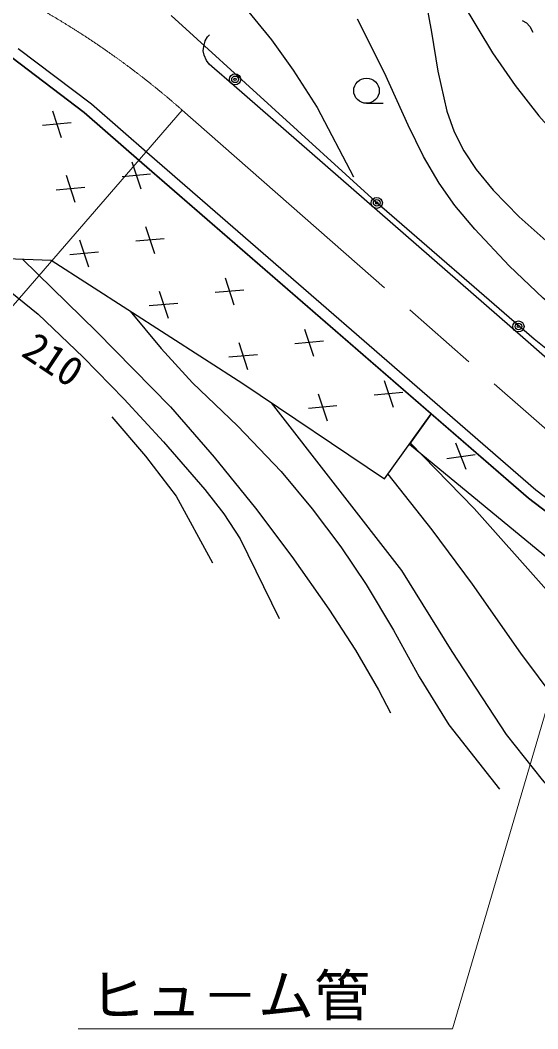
# Model space of a CAD drawing. Units: millimetres, scale not verified. Extents: x 40000 to 680000, y 20000 to 380000.
# Drawn here: x 77106 to 100172, y 245486 to 290444 of the extents above; entities that cross this region are included whole.
import ezdxf
from ezdxf.enums import TextEntityAlignment as Align

# ---------------------------------------------------------------- set-up
doc = ezdxf.new("R2010")
doc.units = ezdxf.units.MM
doc.header["$LTSCALE"] = 1000
doc.linetypes.add('CHAIN', pattern=[18.5, 12, -1.5, 3.5, -1.5])
for name, color, linetype, lineweight in [('S-BGD', 7, 'Continuous', 25), ('S-BMK', 2, 'CHAIN', 13), ('S-STR-HTXT', 7, 'Continuous', 13)]:
    doc.layers.add(name, color=color, linetype=linetype, lineweight=lineweight)
doc.styles.add('ＭＳ ゴシック', font='')
doc.styles.get('ＭＳ ゴシック').set_extended_font_data('MS Gothic')

msp = doc.modelspace()

# ---------------------------------------------------------------- linework, layer by layer
at = {"layer": 'S-BGD'}
for p, q in [((83831, 290659), (92775, 282511)), ((99469, 290433), (99667, 290323)), ((99667, 290323), (99812, 290166)), ((99812, 290166), (99953, 289910)), ((85353, 289530), (85456, 289702)), ((85456, 289702), (85536, 289790)), ((77017, 289178), (80277, 286711)), ((85267, 289080), (85283, 289276)), ((85283, 289276), (85353, 289530)), ((76728, 288778), (79957, 286333)), ((79957, 286333), (76728, 288778)), ((85307, 288888), (85267, 289080)), ((85406, 288643), (85307, 288888)), ((85529, 288484), (85406, 288643)), ((85768, 288275), (85529, 288484)), ((86515, 287623), (85768, 288275)), ((99622, 276191), (86515, 287623)), ((78541, 286410), (78937, 285216)), ((80277, 286711), (82863, 284451)), ((92538, 286741), (93288, 286741)), ((79957, 286333), (82532, 284084)), ((82532, 284084), (79957, 286333)), ((79376, 285871), (78102, 285755)), ((82863, 284451), (100081, 269515)), ((82085, 284124), (82481, 282929)), ((82532, 284084), (99761, 269137)), ((95422, 272902), (82532, 284084)), ((79148, 283529), (79544, 282334)), ((82920, 283585), (81646, 283468)), ((79983, 282990), (78708, 282873)), ((92775, 282511), (100016, 276243)), ((82692, 281242), (83088, 280048)), ((79755, 280647), (80151, 279452)), ((83527, 280703), (82253, 280587)), ((66132, 280167), (78484, 279752)), ((80590, 280108), (79315, 279991)), ((78484, 279752), (87024, 274243)), ((86236, 278956), (86632, 277761)), ((83299, 278360), (83695, 277166)), ((87071, 278417), (85797, 278300)), ((84134, 277822), (82859, 277705)), ((89780, 276670), (90176, 275475)), ((86843, 276074), (87239, 274880)), ((90615, 276131), (89341, 276014)), ((106066, 270538), (99622, 276191)), ((100016, 276243), (108374, 269463)), ((87678, 275535), (86403, 275418)), ((93324, 274383), (93720, 273189)), ((87024, 274243), (93341, 269996)), ((94159, 273844), (92885, 273728)), ((90387, 273788), (90783, 272593)), ((91222, 273249), (89947, 273132)), ((93341, 269996), (95422, 272902)), ((95422, 272902), (94455, 271552)), ((99761, 269137), (95422, 272902)), ((94455, 271552), (101432, 265783)), ((96979, 270411), (96521, 271584)), ((96117, 270907), (97383, 271088)), ((100081, 269515), (102809, 267429)), ((99761, 269137), (102515, 267033)), ((102515, 267033), (99761, 269137))]:
    msp.add_line(p, q, dxfattribs=at)
for points in [[(70469, 301409), (72747, 300671), (74876, 299867), (76515, 299130), (78084, 298312), (80641, 296775), (83270, 295067), (84142, 294322), (85116, 293334), (86680, 291564), (88298, 289569), (89276, 288215), (90335, 286550), (91963, 283467)], [(95470, 293642), (96801, 291226), (98157, 288989), (99164, 287526), (100218, 286176), (101265, 284987), (102523, 283722), (104076, 282357), (105934, 280867), (108576, 278808), (111382, 276756), (113738, 275276), (116324, 273777), (117563, 273139), (118775, 272638), (121064, 271929), (123280, 271140), (123335, 271115)], [(95190, 291199), (95431, 289912), (95714, 288172), (96112, 286392), (96443, 285467), (96873, 284614), (97421, 283792), (98182, 282871), (99347, 281685), (100673, 280492), (104178, 277529), (107786, 274610), (110053, 272999), (112349, 271496), (113892, 270586), (115427, 269801), (117187, 269011), (118931, 268349), (120659, 267863), (122599, 267429), (125347, 266899), (128155, 266466), (130146, 266258)], [(128564, 263693), (126595, 264035), (124751, 264464), (122377, 265140), (119924, 265946), (117359, 267041), (114684, 268297), (112527, 269336), (110425, 270466), (108906, 271425), (107122, 272690), (103816, 275266), (100403, 278054), (98902, 279502), (97364, 281130), (96471, 282187), (95778, 283172), (95083, 284366), (94391, 285767), (93341, 288098), (92143, 290482)], [(74587, 279883), (76355, 278596), (77908, 277334), (79917, 275421), (81737, 273551), (83495, 271656), (85327, 269526), (86180, 268436), (86908, 267319), (88653, 263782)], [(77208, 279795), (80504, 276574), (83798, 273207), (85745, 270968), (87592, 268686), (89215, 266536), (90859, 264186), (92044, 262367), (93074, 260590), (93613, 259576)], [(82005, 277480), (83395, 275804), (84787, 274278), (86787, 272356), (88732, 270334), (90122, 268659), (91396, 266963), (92524, 265286), (93747, 263260), (94888, 261182), (96210, 259029), (98467, 256161)], [(88292, 273390), (94102, 265909), (96333, 262306), (98763, 258600), (100359, 256579), (101979, 254719), (102712, 254078), (103681, 253383), (104490, 252859)], [(81196, 272768), (82695, 271010), (84053, 269225), (85677, 266250)], [(132880, 254332), (129156, 253922), (125421, 253619), (123223, 253598), (120837, 253681), (118840, 253830), (116856, 254079), (115445, 254348), (113903, 254755), (112184, 255304), (110306, 256017), (109225, 256528), (108287, 257077), (107330, 257783), (106435, 258572), (104988, 260063), (103550, 261694), (97337, 268675), (94491, 271602)], [(93496, 270212), (95454, 267730), (97243, 265303), (99403, 262234), (101760, 259065), (102733, 257917), (103969, 256635), (105140, 255561), (106504, 254466), (107489, 253792), (108703, 253108), (109799, 252624), (110791, 252295), (112156, 251991), (113543, 251785), (115942, 251529), (118508, 251368), (120707, 251335), (122862, 251405), (128751, 251928)]]:
    msp.add_lwpolyline(points, dxfattribs=at)
for centre, major_axis in [((86681, 287807), (250, 0)), ((86681, 287807), (150, 0)), ((86681, 287807), (50, 0)), ((92538, 287300), (570, 0)), ((92995, 282299), (250, 0)), ((92995, 282299), (150, 0)), ((92995, 282299), (50, 0)), ((99309, 276791), (250, 0)), ((99309, 276791), (150, 0)), ((99309, 276791), (50, 0))]:
    msp.add_ellipse(centre, major_axis=major_axis, ratio=0.981115, dxfattribs=at)
at = {"layer": 'S-BMK'}
msp.add_line((84325, 286435), (101518, 271347), dxfattribs=at)
msp.add_ellipse((58947, 258699), major_axis=(37990, 0), ratio=0.981115, start_param=0.839264, end_param=1.275606, dxfattribs=at)
at = {"layer": 'S-STR-HTXT'}
for p, q in [((84325, 286435), (68254, 267884)), ((96373, 245486), (102809, 267429)), ((79694, 245486), (96373, 245486))]:
    msp.add_line(p, q, dxfattribs=at)

# ---------------------------------------------------------------- texts
at = {"layer": 'S-STR-HTXT', "style": 'ＭＳ ゴシック'}
msp.add_text('210', height=1320, rotation=326.505, dxfattribs=at).set_placement((76877, 275186), align=Align.BOTTOM_LEFT)
msp.add_text('ヒュ－ム管', height=1833, dxfattribs=at).set_placement((80202, 245510), align=Align.BOTTOM_LEFT)

doc.saveas('drawing.dxf')
